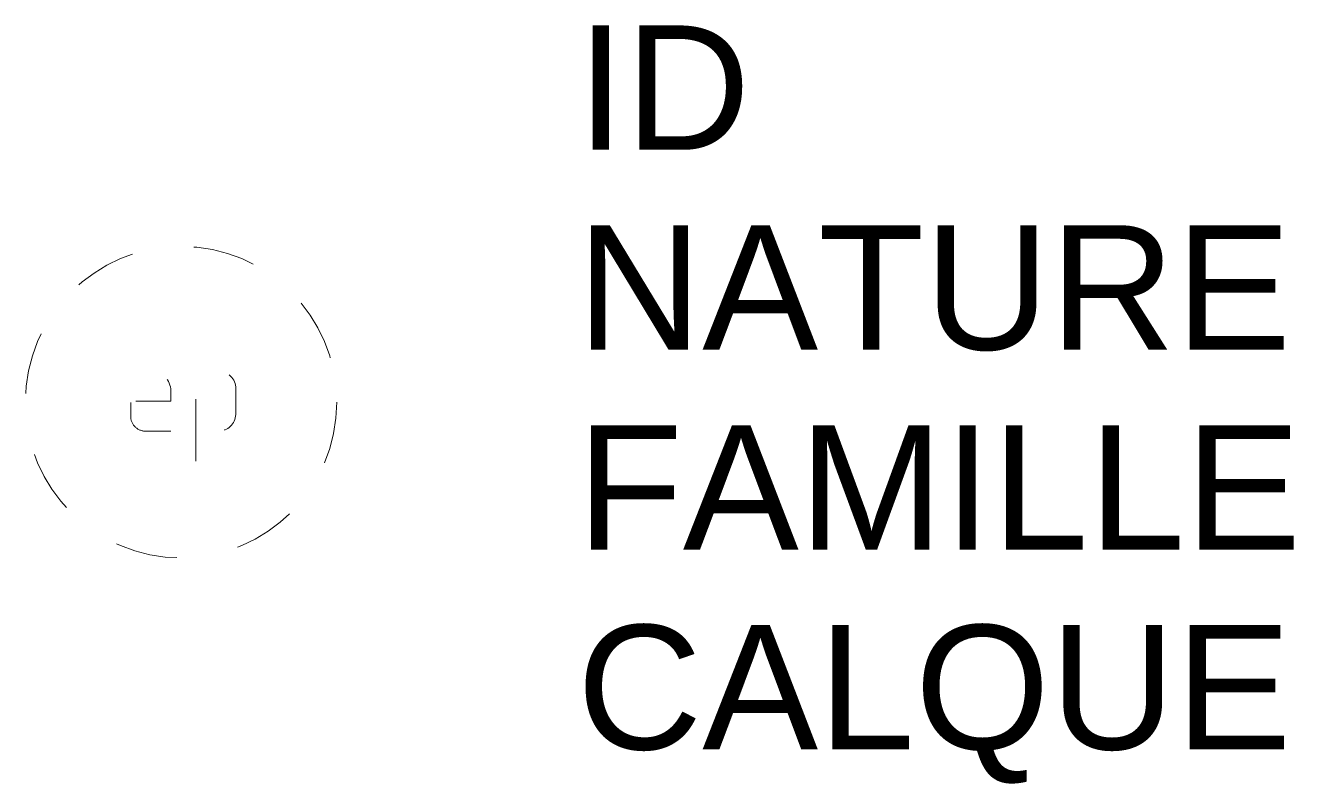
# Model space of a CAD drawing. Header units: metres. Extents: x 3142.8 to 3144.84, y 1909.61 to 1910.83.
import ezdxf

# ---------------------------------------------------------------- set-up
doc = ezdxf.new("R2010")
doc.units = ezdxf.units.M
doc.linetypes.add('Socle_Continu', pattern=[2.5, 2.5, 0])
doc.linetypes.add('Socle_Discontinu', pattern=[0.075, 0.05, -0.025])
doc.layers.add('EAUPL_SCT', color=5, linetype='Socle_Continu', lineweight=13, true_color=0x0000ff)
doc.styles.get("Standard").update_dxf_attribs({"font": 'arial.ttf'})

msp = doc.modelspace()

# ---------------------------------------------------------------- linework, layer by layer
at = {"layer": 'EAUPL_SCT', "linetype": 'Socle_Discontinu', "flags": 128}
for points in [[(3143.0327, 1910.1798), (3142.9924, 1910.1798, -0.424), (3142.9683, 1910.2039), (3142.9683, 1910.2443, -0.997785), (3143.0327, 1910.2443), (3143.0327, 1910.2281), (3142.9763, 1910.2281)], [(3143.0728, 1910.1313), (3143.0728, 1910.2764), (3143.1091, 1910.2764, -0.410802), (3143.1372, 1910.2483), (3143.1372, 1910.2064, -0.396178), (3143.1091, 1910.1798), (3143.0808, 1910.1798)]]:
    msp.add_lwpolyline(points, format="xyb", dxfattribs=at)
at = {"layer": 'EAUPL_SCT', "linetype": 'Socle_Discontinu'}
msp.add_circle((3143.0492, 1910.2264), 0.2503, dxfattribs=at)

# ---------------------------------------------------------------- texts
at = {"layer": 'EAUPL_SCT', "linetype": 'Socle_Discontinu', "flags": 9}
for tag, p, s in [('ID', (3143.6852, 1910.632), 'BP_0121'), ('NATURE', (3143.6852, 1910.3107), 'Citerneau circulaire'), ('FAMILLE', (3143.6852, 1909.9894), 'Eau pluviale'), ('CALQUE', (3143.6852, 1909.6682), 'EAUPL_SCT')]:
    msp.add_attdef(tag, p, s, height=0.2, dxfattribs=at)

doc.saveas('drawing.dxf')
